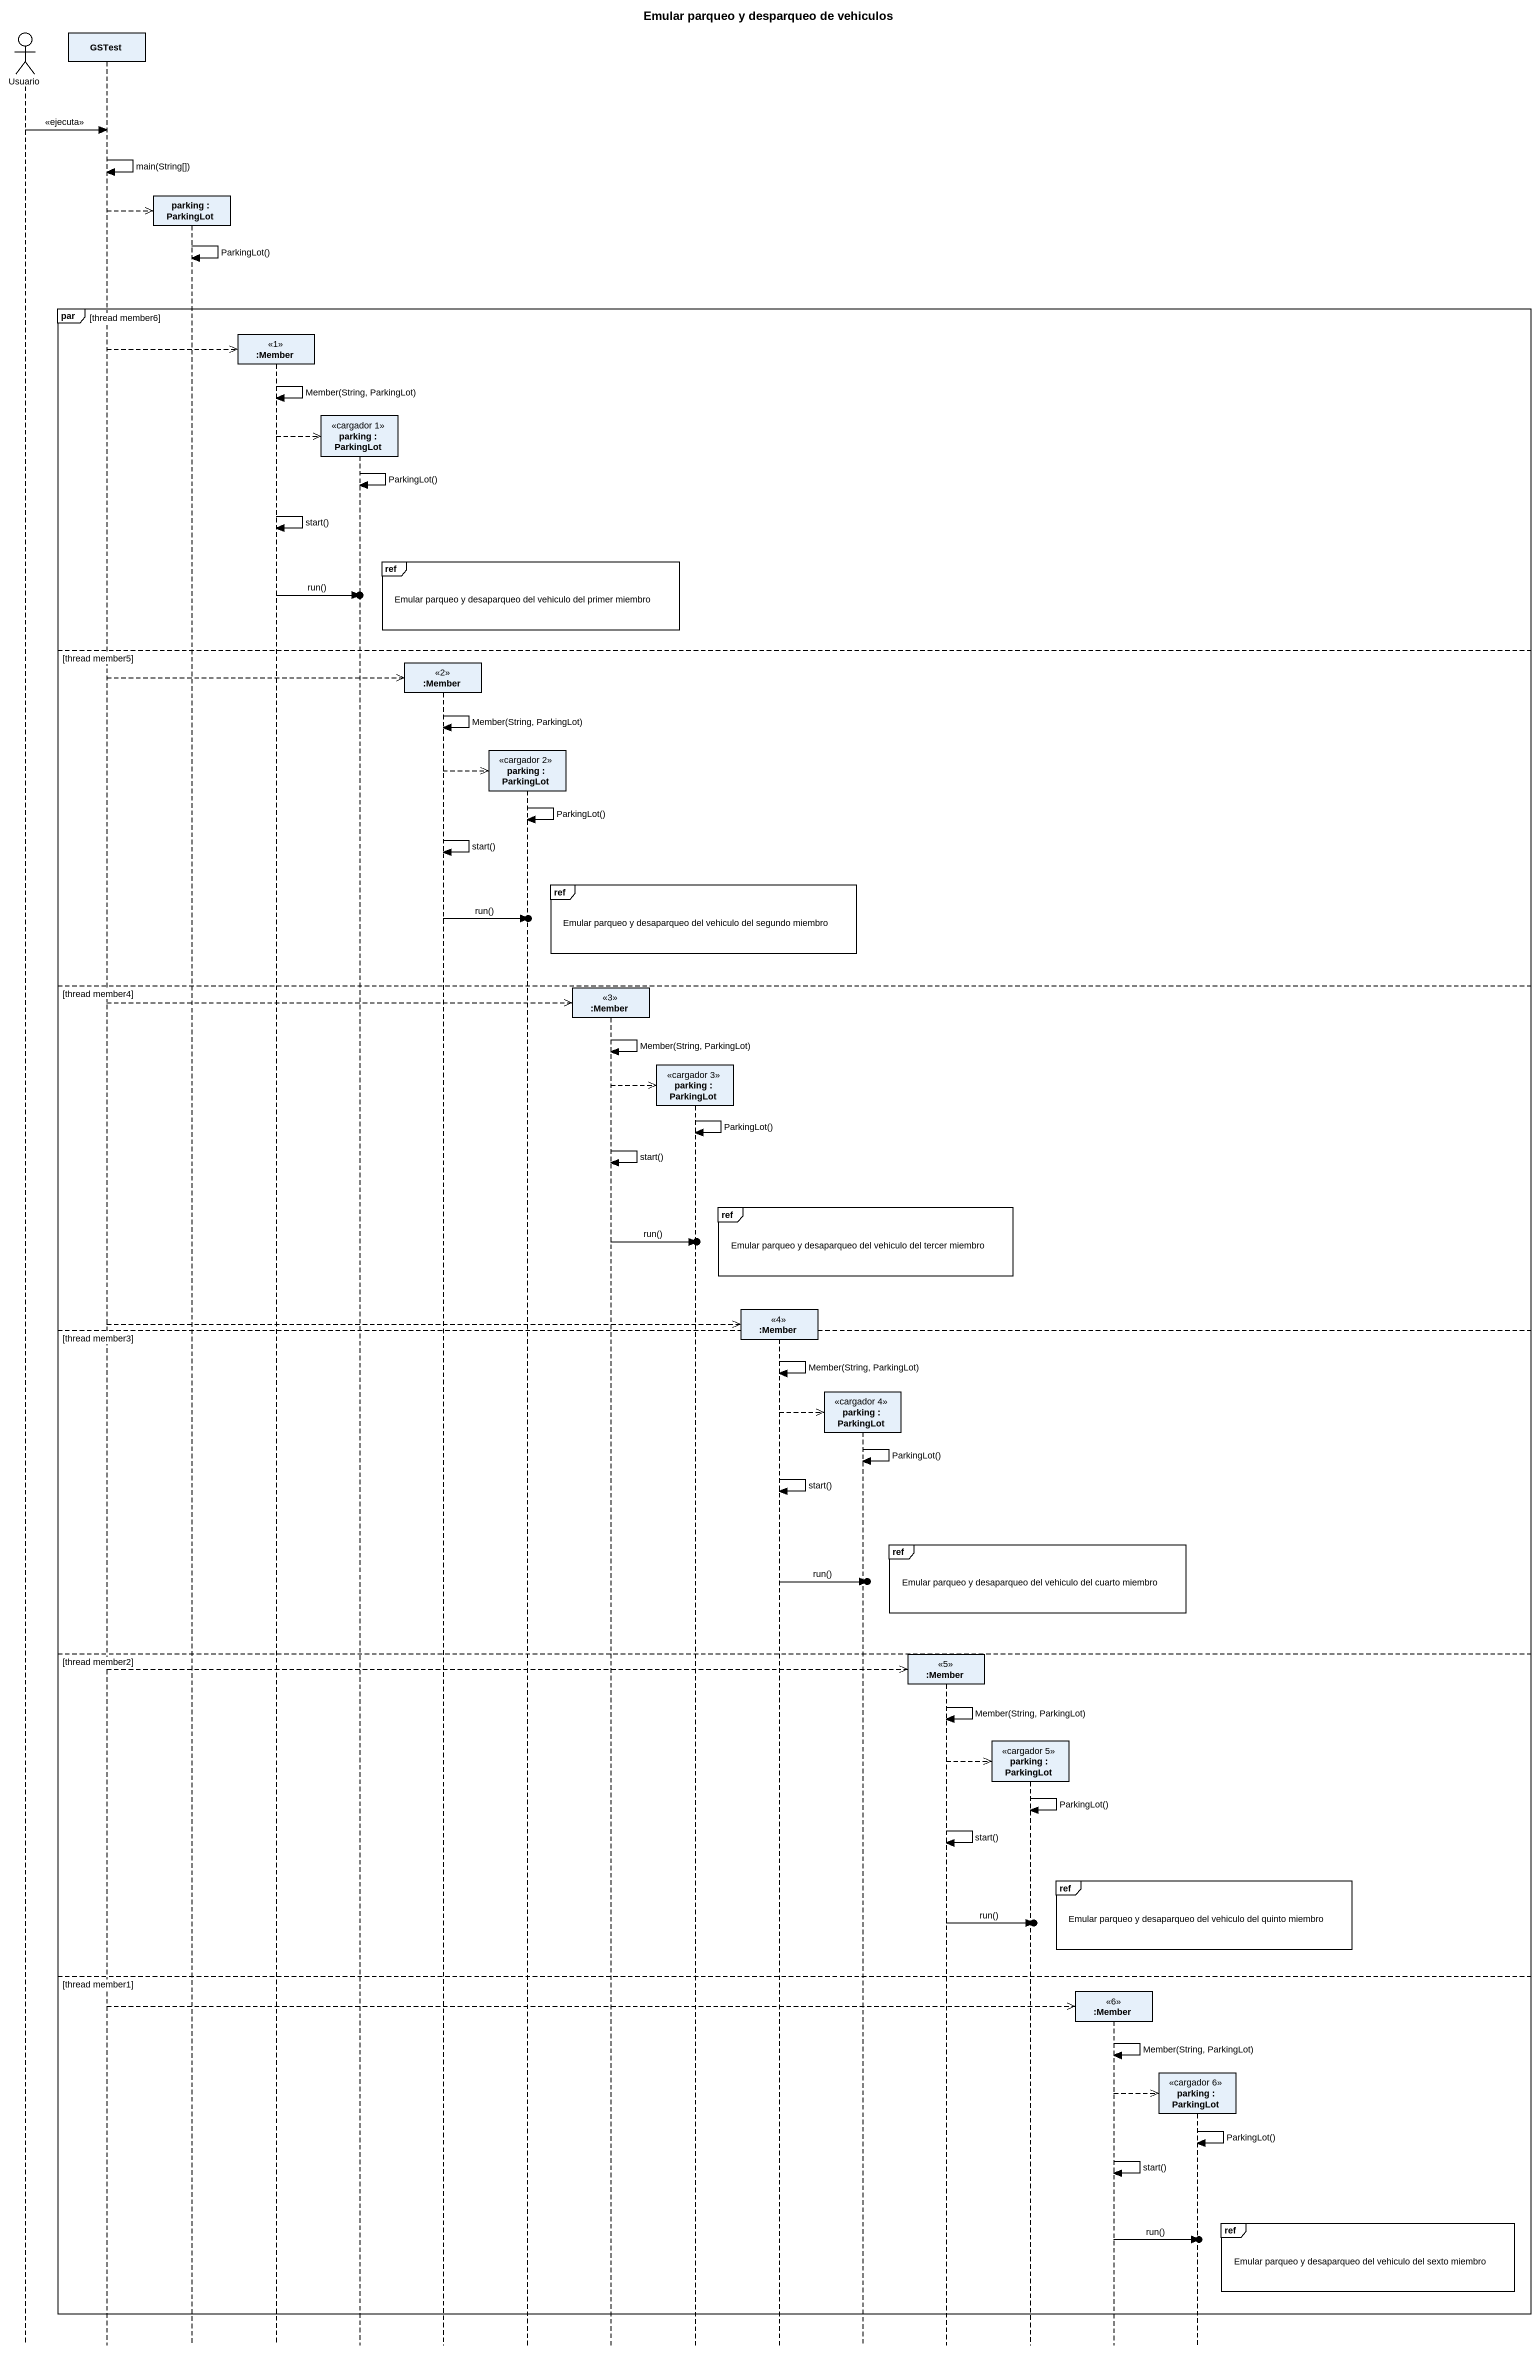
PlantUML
@startuml
title Emular parqueo y desparqueo de vehiculos
hide footbox
actor Usuario
participant GSTest
participant "parking : ParkingLot" as parking
participant ":Member" as Member <<1>>
participant "parking : ParkingLot" as parking_2 <<cargador 1>>
participant ":Member" as Member_2 <<2>>
participant "parking : ParkingLot" as parking_3 <<cargador 2>>
participant ":Member" as Member_3 <<3>>
participant "parking : ParkingLot" as parking_4 <<cargador 3>>
participant ":Member" as Member_4 <<4>>
participant "parking : ParkingLot" as parking_5 <<cargador 4>>
participant ":Member" as Member_5 <<5>>
participant "parking : ParkingLot" as parking_6 <<cargador 5>>
participant ":Member" as Member_6 <<6>>
participant "parking : ParkingLot" as parking_7 <<cargador 6>>

Usuario -> GSTest : <<ejecuta>>
GSTest -> GSTest : main(String[])
GSTest -->> parking **
parking -> parking : ParkingLot()
par thread member6
  GSTest -->> Member **
  Member -> Member : Member(String, ParkingLot)
  Member -->> parking_2 **
  parking_2 -> parking_2 : ParkingLot()
  Member -> Member : start()
  ref over Member_2, parking_3, Member_3 : Emular parqueo y desaparqueo del vehiculo del primer miembro
  Member ->o] : run()
else thread member5
  GSTest -->> Member_2 **
  Member_2 -> Member_2 : Member(String, ParkingLot)
  Member_2 -->> parking_3 **
  parking_3 -> parking_3 : ParkingLot()
  Member_2 -> Member_2 : start()
  ref over Member_3, parking_4, Member_4 : Emular parqueo y desaparqueo del vehiculo del segundo miembro
  Member_2 ->o] : run()
else thread member4
  GSTest -->> Member_3 **
  Member_3 -> Member_3 : Member(String, ParkingLot)
  Member_3 -->> parking_4 **
  parking_4 -> parking_4 : ParkingLot()
  Member_3 -> Member_3 : start()
  ref over Member_4, parking_5, Member_5 : Emular parqueo y desaparqueo del vehiculo del tercer miembro
  Member_3 ->o] : run()
  GSTest -->> Member_4 **
else thread member3
  Member_4 -> Member_4 : Member(String, ParkingLot)
  Member_4 -->> parking_5 **
  parking_5 -> parking_5 : ParkingLot()
  Member_4 -> Member_4 : start()
  ref over Member_5, parking_6, Member_6 : Emular parqueo y desaparqueo del vehiculo del cuarto miembro
  Member_4 ->o] : run()
else thread member2
  GSTest -->> Member_5 **
  Member_5 -> Member_5 : Member(String, ParkingLot)
  Member_5 -->> parking_6 **
  parking_6 -> parking_6 : ParkingLot()
  Member_5 -> Member_5 : start()
  ref over Member_6, parking_7 : Emular parqueo y desaparqueo del vehiculo del quinto miembro
  Member_5 ->o] : run()
else thread member1
  GSTest -->> Member_6 **
  Member_6 -> Member_6 : Member(String, ParkingLot)
  Member_6 -->> parking_7 **
  parking_7 -> parking_7 : ParkingLot()
  Member_6 -> Member_6 : start()
  ref over parking_7 : Emular parqueo y desaparqueo del vehiculo del sexto miembro
  Member_6 ->o] : run()
end
@enduml
